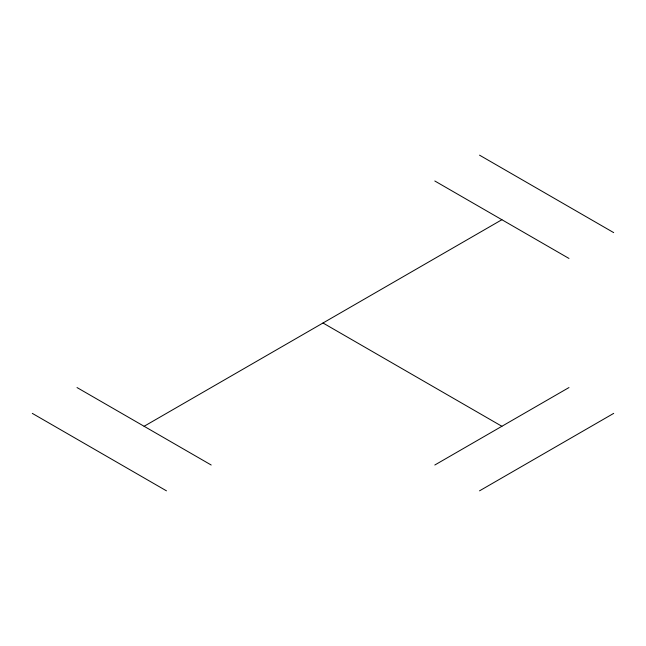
<?xml version="1.0" encoding="UTF-8"?>
<svg xmlns="http://www.w3.org/2000/svg" width="646" height="646" viewBox="0 0 646 646"><rect width="100%" height="100%" fill="white"/><g stroke="black" fill="none" stroke-linecap="round" stroke-linejoin="round"><path stroke-width="0.97" d="M144.106 426.287L501.894 219.713M434.806 465.015L568.981 387.552M479.534 490.839L613.7 413.375M479.534 155.161L613.7 232.625M434.806 180.985L568.981 258.448M323 323L501.894 426.287M77.019 387.552L211.194 465.015M32.3 413.375L166.466 490.839"/></g></svg>
